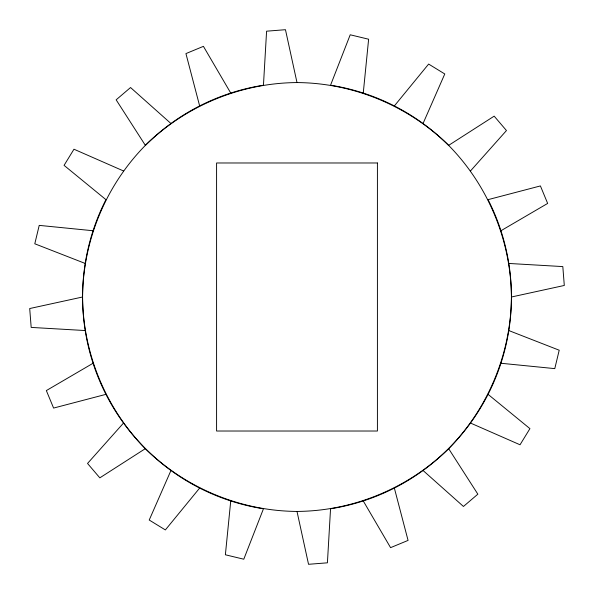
<?xml version="1.0" encoding="UTF-8"?>
<svg xmlns="http://www.w3.org/2000/svg" width="594" height="594" viewBox="0 0 594 594"><rect width="100%" height="100%" fill="white"/><g stroke="black" fill="none" stroke-linecap="round" stroke-linejoin="round"><path stroke-width="0.89" d="M82.566 297C82.974 240.689 105.843 185.477 145.374 145.374C185.477 105.843 240.689 82.974 297 82.566C353.311 82.974 408.524 105.843 448.626 145.374C488.157 185.477 511.026 240.689 511.434 297C511.026 353.311 488.157 408.524 448.626 448.626C408.524 488.157 353.311 511.026 297 511.434C240.689 511.026 185.477 488.157 145.374 448.626C105.843 408.524 82.974 353.311 82.566 297L29.7 308.538L31.185 327.413L85.209 330.546M230.739 500.942L225.378 554.781L243.785 559.206L263.454 508.791A214.434 214.434 0 0 1 105.94 199.651L64.07 165.362L73.968 149.22L123.522 170.961M363.261 93.058L368.622 39.219L350.215 34.794L330.546 85.209A214.434 214.434 0 0 1 448.626 145.374L494.171 116.149L506.467 130.546L470.478 170.961M170.961 470.478L149.22 520.032L165.362 529.93L199.651 488.06M423.039 123.522L444.78 73.968L428.638 64.07L394.349 105.94M123.522 423.039L87.533 463.454L99.829 477.851L145.374 448.626M93.058 363.261L46.347 390.577L53.594 408.071L105.94 394.349M500.942 230.739L547.653 203.423L540.406 185.929L488.06 199.651A214.434 214.434 0 0 1 330.546 508.791L327.413 562.815L308.538 564.3L297 511.434M511.434 297L564.3 285.462L562.815 266.587L508.791 263.454M93.058 230.739L39.219 225.378L34.794 243.785L85.209 263.454M500.942 363.261L554.781 368.622L559.206 350.215L508.791 330.546M470.478 423.039L520.032 444.78L529.93 428.638L488.06 394.349M170.961 123.522L130.546 87.533L116.149 99.829L145.374 145.374A214.434 214.434 0 0 1 263.454 85.209L266.587 31.185L285.462 29.7L297 82.566M423.039 470.478L463.454 506.467L477.851 494.171L448.626 448.626M230.739 93.058L203.423 46.347L185.929 53.594L199.651 105.94M363.261 500.942L390.577 547.653L408.071 540.406L394.349 488.06M377.413 162.979L216.587 162.979L216.587 431.021L377.413 431.021L377.413 162.979"/></g></svg>
